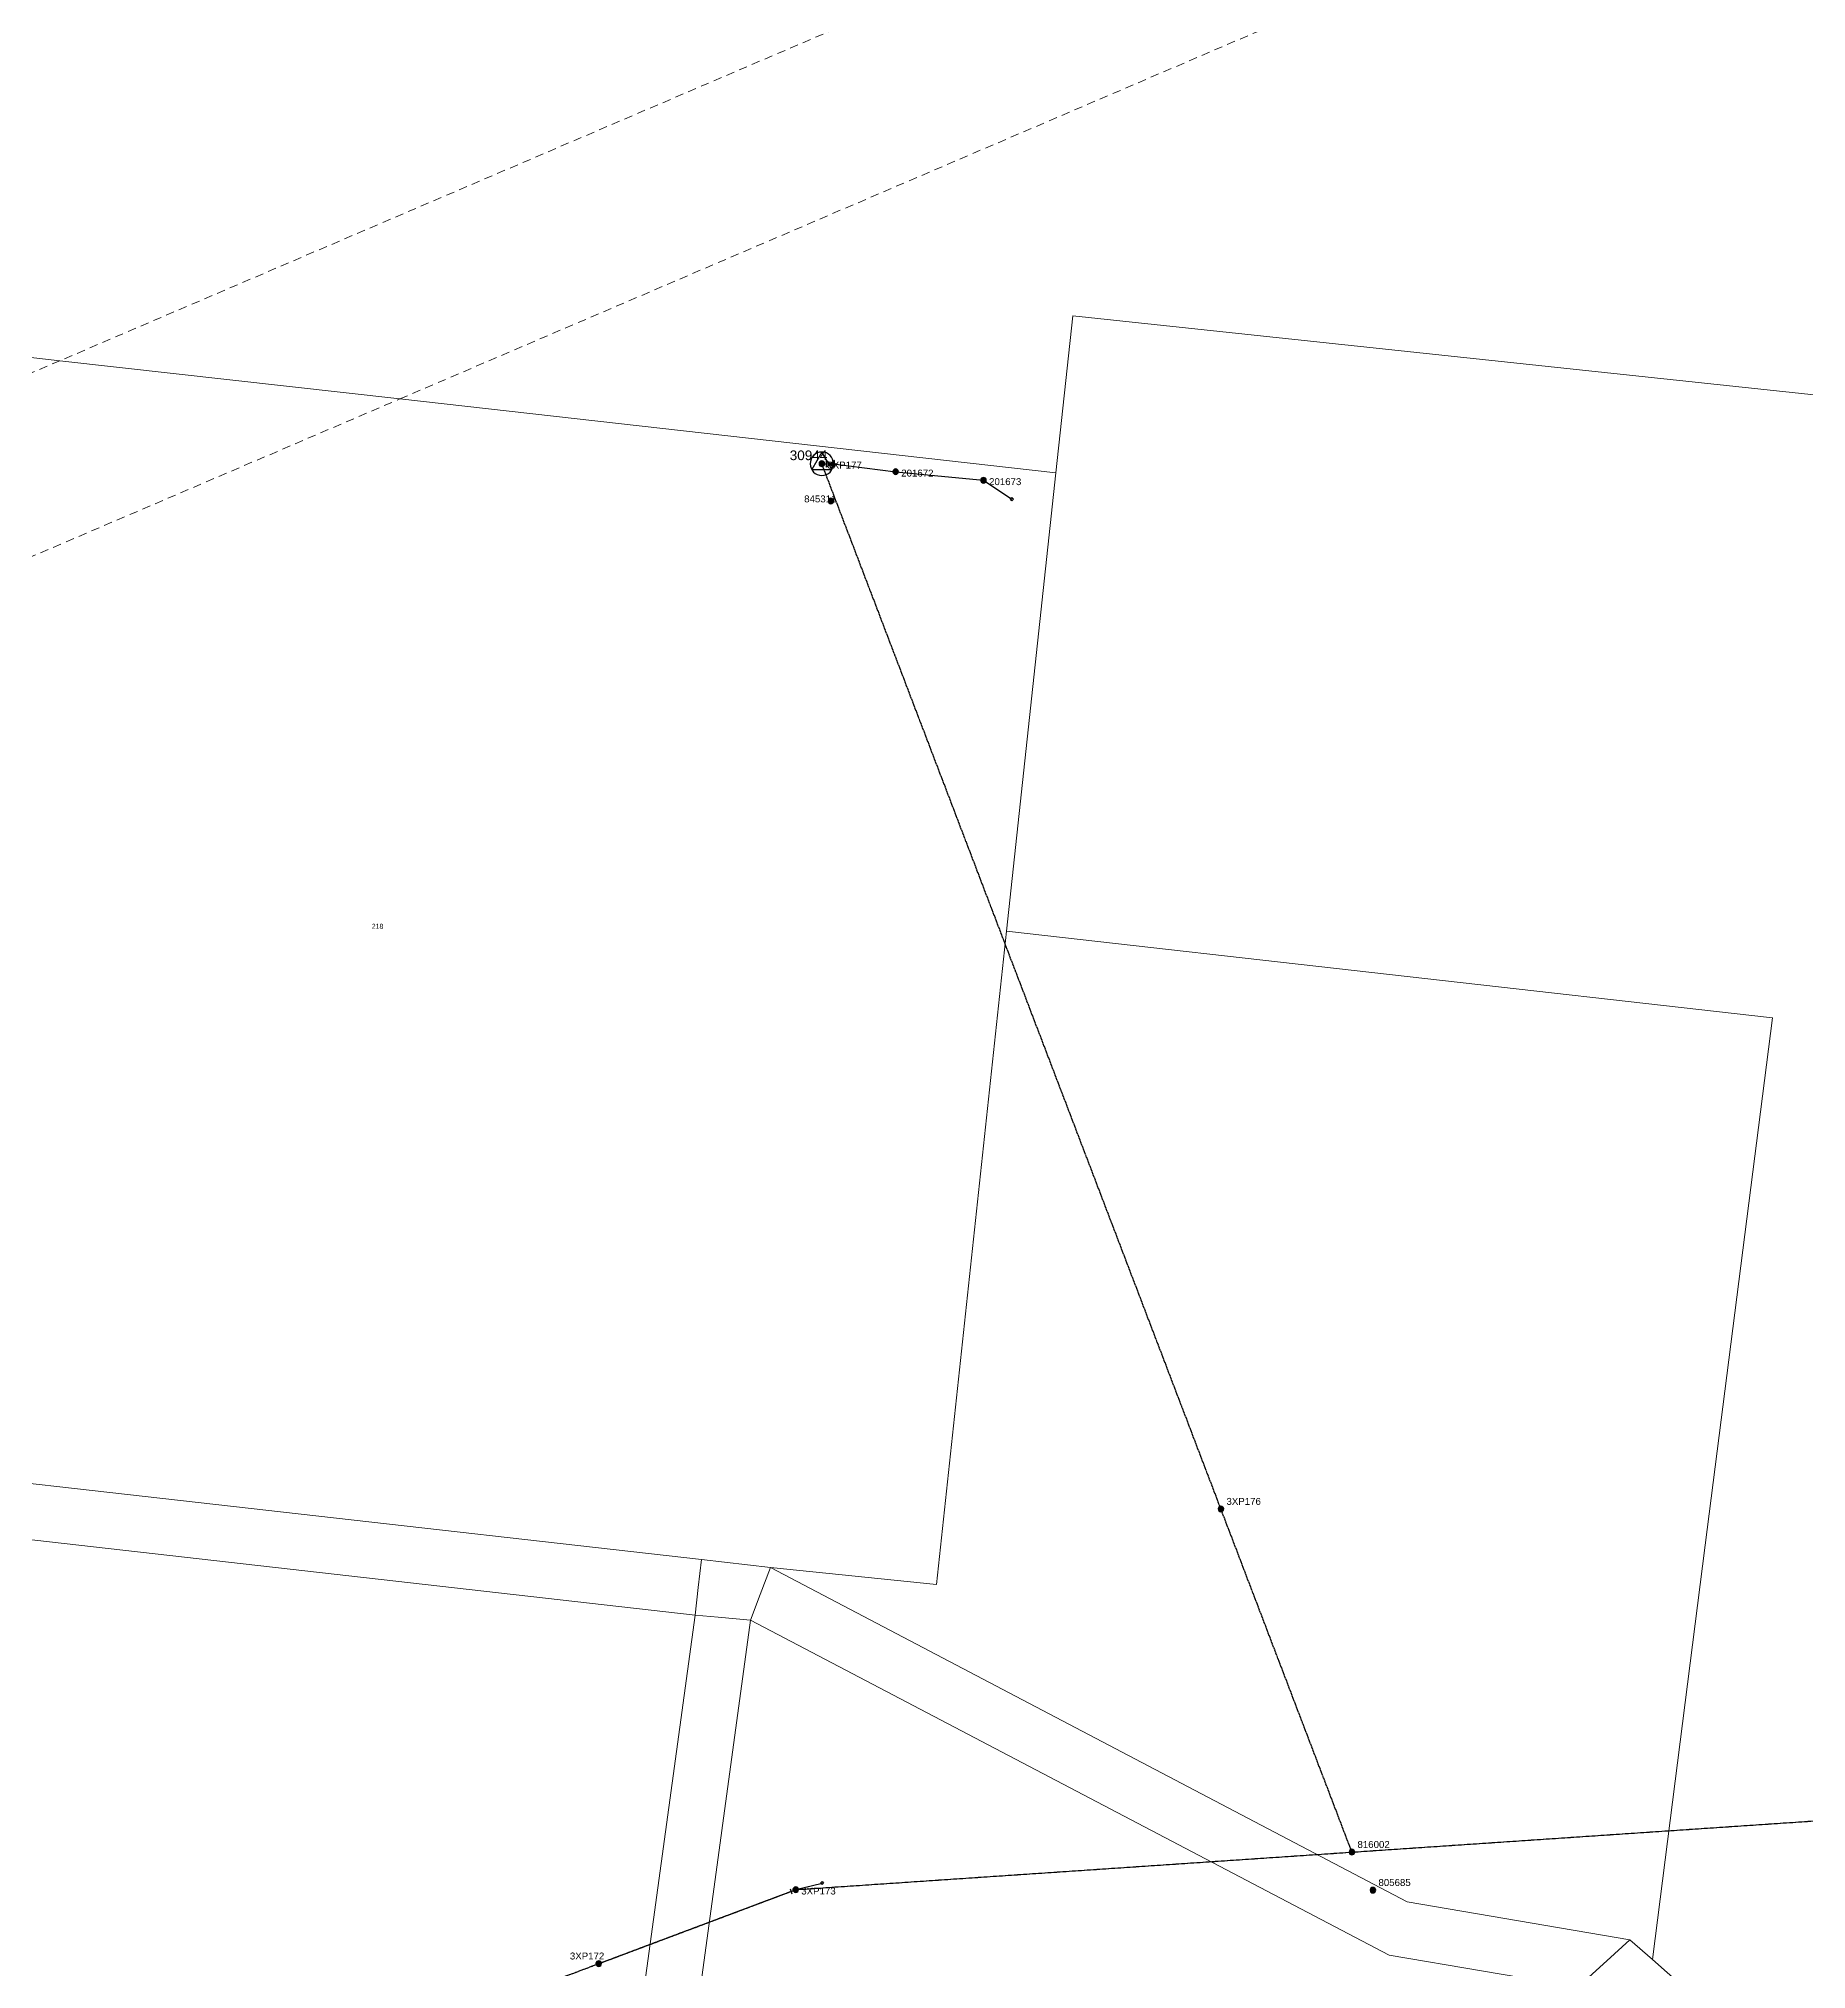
# Model space of a CAD drawing. Header units: metres. Extents: x 253555 to 263174, y 6188199 to 6193202.
# Drawn here: x 259509 to 260147, y 6189704 to 6190401 of the extents above; entities that cross this region are included whole.
import ezdxf
from ezdxf.enums import TextEntityAlignment as Align

# ---------------------------------------------------------------- set-up
doc = ezdxf.new("R2010")
doc.units = ezdxf.units.M
doc.linetypes.add('Cable Exist OH', pattern=[1, 1, 0])
doc.linetypes.add('Dash', pattern=[5, 3, -2])
doc.layers.get('0').update_dxf_attribs({"color": 6})
for name, color, linetype, lineweight in [('Cadastre Easements_SP_EXT', 9, 'Continuous', 5), ('Cadastre Land Parcels_SP_EXT', 9, 'Continuous', 5), ('Cadastre Roads_SP_EXT', 9, 'Continuous', 5)]:
    doc.layers.add(name, color=color, linetype=linetype, lineweight=lineweight)
for name, color, linetype in [('Equip_LV_EXT', 7, 'Continuous'), ('Mains_HV_EXT', 7, 'Continuous'), ('Mains_LV_EXT', 7, 'Continuous'), ('Services_SP_EXT', 7, 'Continuous'), ('Sub_SP_TR_HV_LV_EXT', 7, 'Continuous'), ('SupportsOH_SP_TR_HV_LV_SL_EXT', 7, 'Continuous')]:
    doc.layers.add(name, color=color, linetype=linetype)
doc.styles.add('POLE_LABEL', font='arial.ttf')
doc.styles.get("Standard").update_dxf_attribs({"font": 'arial.ttf'})

# ---------------------------------------------------------------- blocks, each defined once
blk = doc.blocks.new('SUB_POLE_EXT')
blk.add_wipeout([(0, 4.22), (0.42, 4.2), (0.83, 4.14), (1.21, 4.05), (1.62, 3.9), (1.99, 3.72), (2.35, 3.51), (2.68, 3.26), (2.99, 2.99), (3.28, 2.66), (3.52, 2.34), (3.76, 1.92), (3.9, 1.62), (4.04, 1.23), (4.18, 0.63), (4.22, 0), (4.18, -0.61), (4.06, -1.15), (3.9, -1.62), (3.58, -2.24), (3.22, -2.73), (2.97, -3.01), (2.68, -3.26), (2.36, -3.5), (2, -3.72), (1.64, -3.89), (1.25, -4.03), (0.82, -4.14), (0.42, -4.2), (0, -4.22), (-0.41, -4.2), (-0.8, -4.15), (-1.21, -4.05), (-1.62, -3.9), (-1.99, -3.73), (-2.35, -3.51), (-2.68, -3.26), (-2.96, -3.02), (-3.23, -2.72), (-3.51, -2.35), (-3.71, -2.01), (-3.91, -1.6), (-4.05, -1.21), (-4.16, -0.76), (-4.22, -0.14), (-4.21, 0.39), (-4.14, 0.83), (-4.03, 1.27), (-3.9, 1.63), (-3.71, 2.02), (-3.5, 2.37), (-3.28, 2.67), (-2.99, 2.99), (-2.68, 3.27), (-2.33, 3.52), (-1.98, 3.73), (-1.63, 3.9), (-1.2, 4.05), (-0.78, 4.15), (-0.4, 4.21)])
blk.add_line((2.16, 0.48), (2.16, 0.48, 0))
blk.add_lwpolyline([(-4.22, 0, 1), (4.22, 0, 1)], format="xyb", close=True)
blk.add_lwpolyline([(2.14, 0.52), (0, 4.22), (-3.66, -2.11), (3.66, -2.11)], close=True)
for tag, height, flags, p in [('STREET_CODE', 0.2, 9, (1.5, 0)), ('ASSET_NUM', 3.5, 8, (2, 2)), ('CONSTRUCTED_VOLTAGE', 0.2, 9, (1.5, -0.2)), ('OPERATING_VOLTAGE', 0.2, 9, (1.5, -0.6)), ('OPERATED_BY', 0.2, 9, (1.5, -0.8)), ('ORIENTATION', 0.2, 9, (1.5, -1.2)), ('OWNED_BY', 0.2, 9, (1.5, -1.4)), ('SECONDARY_VOLTAGE', 0.2, 9, (1.5, -1.6)), ('STATE', 0.2, 9, (1.5, -1.8)), ('SUBSTATION_TYPE', 0.2, 9, (1.5, -2)), ('STREETNAME', 0.2, 9, (1.5, -2.8)), ('SUBURB', 0.2, 9, (1.5, -3)), ('Z', 0.2, 1, (1.5, -3.4)), ('NO_PHASES', 0.2, 9, (1.5, -0.4)), ('MAINTAINED_BY', 0.2, 9, (1.5, -1)), ('USAGE', 0.2, 9, (1.5, -2.2)), ('LEGEND', 0.2, 9, (1.5, -2.4)), ('LOCATION', 0.2, 9, (1.5, -2.6)), ('NOTES', 0.2, 9, (1.5, -3.2))]:
    blk.add_attdef(tag, text='', height=height, dxfattribs=dict(flags=flags)).set_placement(p, align=Align.MIDDLE_LEFT)
blk = doc.blocks.new('LV_OH_LINKS_DISTFUSE_EXT')
for p, q in [((0, 0), (0.96, 0)), ((3.84, 0), (4.8, 0))]:
    blk.add_line(p, q)
blk.add_lwpolyline([(3.84, -1.2), (3.84, 1.2), (0.96, -1.2), (0.96, 1.2)], close=True)
at = {"flags": 9}
for tag, p in [('ACTUAL_STATUS', (0, 0)), ('CONSTRUCTED_VOLTAGE', (0, -0.2)), ('OPERATING_VOLTAGE', (0, -0.6)), ('ORIENTATION', (0, -0.8)), ('OWNED_BY', (0, -1)), ('STATE', (0, -1.2)), ('SWITCH_TYPE', (0, -1.4)), ('NO_PHASES', (0, -0.4)), ('USAGE', (0, -1.6)), ('NOTES', (0, -1.8))]:
    blk.add_attdef(tag, text='', height=0.2, dxfattribs=at).set_placement(p, align=Align.MIDDLE_LEFT)
at = {"flags": 1}
blk.add_attdef('Z', (0, 0), '', height=0.2, dxfattribs=at)
blk = doc.blocks.new('CCP_EXT')
blk.add_wipeout([(0, 0.57), (0.57, 0), (0, -0.57), (-0.57, 0)])
blk.add_lwpolyline([(-0.57, 0), (0, 0.57), (0.57, 0), (0, -0.57), (-0.57, 0)])
at = {"flags": 1}
blk.add_attdef('Z', (0, 0), '', height=0.2, dxfattribs=at)
at = {"flags": 9}
for tag, p in [('CCP_TYPE', (0, 0)), ('CONSTRUCTED_VOLTAGE', (0, -0.2)), ('OPERATING_VOLTAGE', (0, -0.6)), ('ORIENTATION', (0, -0.8)), ('OWNED_BY', (0, -1)), ('STATE', (0, -1.8)), ('NO_PHASES', (0, -0.4)), ('USAGE', (0, -1.2)), ('LEGEND', (0, -1.4)), ('LIFE_SUPPORT', (0, -1.6)), ('NOTES', (0, -2))]:
    blk.add_attdef(tag, text='', height=0.2, dxfattribs=at).set_placement(p, align=Align.MIDDLE_LEFT)
blk = doc.blocks.new('POLE_EXT')
blk.add_hatch(color=256).paths.add_polyline_path([(-1, 0, 1), (1, 0, 1)])
blk.add_lwpolyline([(-1, 0, 1), (1, 0, 1)], format="xyb", close=True)
for tag, height, flags, p in [('pNumber', 2.5, 8, (-17.84, 2.07)), ('OWNED_BY', 0.2, 9, (1.35, -0.4)), ('SPECIAL_USE', 0.2, 9, (1.35, -0.8)), ('STATE', 0.2, 9, (1.35, -1)), ('cLV', 0.2, 9, (1.35, -1.4)), ('hDepth', 0.2, 9, (1.35, -1.6)), ('hDia', 0.2, 9, (1.35, -1.8)), ('cHV', 0.2, 9, (1.35, -2)), ('cLinedev', 0.2, 9, (1.35, -3.4)), ('pExisting', 0.2, 9, (1.35, -3.8)), ('pFooting', 0.2, 9, (1.35, -4.4)), ('pNew', 0.2, 9, (1.35, -4.6)), ('pRelocate', 0.2, 9, (1.35, -5)), ('pRemove', 0.2, 9, (1.35, -5.2)), ('pReplace', 0.2, 9, (1.35, -5.4)), ('pStay', 0.2, 9, (1.35, -5.6)), ('pType', 0.2, 9, (1.35, -5.8)), ('cspan', 0.2, 9, (1.35, -6)), ('STREETNAME', 0.2, 9, (1.35, -6.2)), ('SUBURB', 0.2, 9, (1.35, -6.4)), ('OPERATED_BY', 0.2, 9, (1.36, -7.01)), ('PARENT', 0.2, 9, (1.35, -0.6)), ('USAGE', 0.2, 9, (1.35, -1.2)), ('LBRACKET', 0.2, 9, (1.35, -2.2)), ('LExisting', 0.2, 9, (1.35, -2.4)), ('LANTNUMBER', 0.2, 9, (1.35, -2.6)), ('LOther', 0.2, 9, (1.35, -2.8)), ('LRemove', 0.2, 9, (1.35, -3)), ('LEGEND', 0.2, 9, (1.35, -3.2)), ('LOCATION', 0.2, 9, (1.35, -3.6)), ('PFNUMBER', 0.2, 9, (1.35, -4)), ('NEWPFNUMBER', 0.2, 9, (1.35, -4.2)), ('NOTES', 0.2, 9, (1.35, -6.6)), ('MAINTAINED_BY', 0.2, 9, (1.36, -6.81))]:
    blk.add_attdef(tag, text='', height=height, dxfattribs=dict(flags=flags)).set_placement(p, align=Align.MIDDLE_LEFT)
at = {"style": 'POLE_LABEL'}
for tag, height, flags, p in [('STRUCTURE_PLANT_NUMBER', 0.2, 9, (1.35, 0.03)), ('ASSET_NUM', 2.5, 8, (2, 2)), ('STREET_CODE', 0.2, 9, (1.35, -0.2))]:
    blk.add_attdef(tag, text='', height=height, dxfattribs=dict(at, flags=flags)).set_placement(p, align=Align.MIDDLE_LEFT)
at = {"flags": 1}
blk.add_attdef('Z', (1.35, -7.33), '', height=0.2, dxfattribs=at)
blk = doc.blocks.new('End Shackle_EXT')
blk.add_wipeout([(0, 0.25), (1.81, 0.25), (1.82, -0.25), (0, -0.25)])
blk.add_line((1.81, -1), (1.81, 1))
at = {"flags": 1}
blk.add_attdef('Z', (0, 0), '', height=0.2, dxfattribs=at)
at = {"flags": 9}
for tag, p in [('CONNECTOR_TYPE', (0, 0)), ('CONSTRUCTED_VOLTAGE', (0, -0.2)), ('OPERATING_VOLTAGE', (0, -0.6)), ('ORIENTATION', (0, -0.8)), ('OWNED_BY', (0, -1)), ('STATE', (0, -1.2)), ('NO_PHASES', (0, -0.4)), ('USAGE', (0, -1.4)), ('NOTES', (0, -1.6))]:
    blk.add_attdef(tag, text='', height=0.2, dxfattribs=at).set_placement(p, align=Align.MIDDLE_LEFT)
blk = doc.blocks.new('CONNECTOR_NODE_EXT')
h = blk.add_hatch(color=256)
edge = h.paths.add_edge_path()
edge.add_arc((0, 0), 0.5, 0, 360)
blk.add_circle((0, 0), 0.5)
at = {"flags": 1}
blk.add_attdef('Z', (0, 0), '', height=0.2, dxfattribs=at)
at = {"flags": 9}
for tag, p in [('CONNECTOR_TYPE', (0, 0)), ('CONSTRUCTED_VOLTAGE', (0, -0.2)), ('OPERATING_VOLTAGE', (0, -0.6)), ('ORIENTATION', (0, -0.8)), ('SUBTYPE', (0, -1)), ('NO_PHASES', (0, -0.4)), ('USAGE', (0, -1.2)), ('NOTES', (0, -1.4))]:
    blk.add_attdef(tag, text='', height=0.2, dxfattribs=at).set_placement(p, align=Align.MIDDLE_LEFT)

msp = doc.modelspace()

# ---------------------------------------------------------------- linework, layer by layer
at = {"layer": 'Cadastre Easements_SP_EXT', "linetype": 'Dash'}
msp.add_lwpolyline([(259939.44, 6190465.3), (259516.73, 6190284.45), (259481.95, 6190269.56)], dxfattribs=at)
at = {"layer": 'Cadastre Land Parcels_SP_EXT', "linetype": 'Continuous'}
for points in [[(260523.1, 6189787.57), (260422.69, 6189812.35), (260347.56, 6189836.2), (260381.46, 6189952.36), (260372.64, 6189953.85), (260407.82, 6190244.67), (260390.61, 6190246.51), (259882.41, 6190300.66), (259876.32, 6190244), (259858.51, 6190078.59), (260135.05, 6190047.31), (260110.79, 6189856.99), (260091.73, 6189707.42), (260097, 6189702.79), (260217.81, 6189597.39), (260358.36, 6189474.75), (260457.93, 6189312.59), (260523.1, 6189787.57)], [(260110.79, 6189856.99), (260135.05, 6190047.31), (259858.51, 6190078.59), (259833.22, 6189842.73), (259773.25, 6189848.95), (260003.15, 6189728.23), (260083.55, 6189714.54), (260091.73, 6189707.42), (260110.79, 6189856.99)], [(259998.73, 6189493.12), (260041.4, 6189522.09), (260064.76, 6189697.4), (259996.66, 6189708.97), (259766.11, 6189829.9), (259724.63, 6189526.24), (259913.18, 6189499.69), (259971.49, 6189489.87), (259998.73, 6189493.12)]]:
    msp.add_lwpolyline(points, close=True, dxfattribs=at)
msp.add_lwpolyline([(259499.09, 6189125.81), (259546.18, 6189119.14), (259645.17, 6189105.05), (259697.4, 6189223.28), (259734.26, 6189277.96), (259735.91, 6189406.43), (259704.15, 6189525.04), (259746.1, 6189831.71), (259746.1, 6189831.71), (259431.3, 6189867.43)], dxfattribs=at)
at = {"layer": 'Cadastre Roads_SP_EXT', "linetype": 'Continuous'}
for points in [[(259748.34, 6189851.75), (259433.62, 6189887.42), (259433.12, 6189887.48), (259432.21, 6189877.49), (259431.3, 6189867.43), (259746.1, 6189831.71), (259747.22, 6189841.69), (259748.34, 6189851.75)], [(259766.11, 6189829.9), (259754.37, 6189830.96), (259746.1, 6189831.71), (259704.15, 6189525.04), (259735.91, 6189406.43), (259734.26, 6189277.96), (259697.4, 6189223.28), (259645.17, 6189105.05), (259645.17, 6189104.94), (259657.34, 6189103.43), (259665.93, 6189102.36), (259715.04, 6189213.52), (259754.29, 6189271.7), (259756.09, 6189408.95), (259724.63, 6189526.24), (259766.11, 6189829.9)]]:
    msp.add_lwpolyline(points, close=True, dxfattribs=at)
at = {"layer": 'Mains_HV_EXT', "linetype": 'Cable Exist OH'}
msp.add_lwpolyline([(259983.22, 6189746.19), (260433.54, 6189776.58)], dxfattribs=at)

# ---------------------------------------------------------------- block references
at = {"layer": 'Sub_SP_TR_HV_LV_EXT'}
ref = msp.add_blockref('SUB_POLE_EXT', (259791.82, 6190247.27), dxfattribs=at)
ref.add_attrib('ASSET_NUM', '30944', dxfattribs={"layer": '0', "height": 3.5}).set_placement((259793.82, 6190247.52), align=Align.BOTTOM_RIGHT)
at = {"layer": 'SupportsOH_SP_TR_HV_LV_SL_EXT'}
ref = msp.add_blockref('POLE_EXT', (259818.5, 6190244.4), dxfattribs=at)
ref.add_attrib('ASSET_NUM', '201672', dxfattribs={"layer": '0', "height": 2.5, "style": 'POLE_LABEL'}).set_placement((259820.5, 6190245.15), align=Align.TOP_LEFT)
ref = msp.add_blockref('POLE_EXT', (259850.21, 6190241.31), dxfattribs=at)
ref.add_attrib('ASSET_NUM', '201673', dxfattribs={"layer": '0', "height": 2.5, "style": 'POLE_LABEL'}).set_placement((259852.21, 6190242.06), align=Align.TOP_LEFT)
ref = msp.add_blockref('POLE_EXT', (259795.1, 6190233.82), dxfattribs=at)
ref.add_attrib('ASSET_NUM', '845311', dxfattribs={"layer": '0', "height": 2.5, "style": 'POLE_LABEL'}).set_placement((259797.1, 6190234.57), align=Align.MIDDLE_RIGHT)
ref = msp.add_blockref('POLE_EXT', (259935.92, 6189870.02), dxfattribs=at)
ref.add_attrib('ASSET_NUM', '3XP176', dxfattribs={"layer": '0', "height": 2.5, "style": 'POLE_LABEL'}).set_placement((259937.92, 6189870.77), align=Align.BOTTOM_LEFT)
ref = msp.add_blockref('POLE_EXT', (259983.22, 6189746.19), dxfattribs=at)
ref.add_attrib('ASSET_NUM', '816002', dxfattribs={"layer": '0', "height": 2.5, "style": 'POLE_LABEL'}).set_placement((259985.22, 6189746.94), align=Align.BOTTOM_LEFT)
ref = msp.add_blockref('POLE_EXT', (259990.8, 6189732.46), dxfattribs=at)
ref.add_attrib('ASSET_NUM', '805685', dxfattribs={"layer": '0', "height": 2.5, "style": 'POLE_LABEL'}).set_placement((259992.8, 6189733.21), align=Align.BOTTOM_LEFT)
ref = msp.add_blockref('POLE_EXT', (259711.29, 6189705.94), dxfattribs=at)
ref.add_attrib('ASSET_NUM', '3XP172', dxfattribs={"layer": '0', "height": 2.5, "style": 'POLE_LABEL'}).set_placement((259713.29, 6189706.69), align=Align.BOTTOM_RIGHT)

# ---------------------------------------------------------------- texts
at = {"layer": 'Cadastre Land Parcels_SP_EXT'}
msp.add_text('218', height=1.8, dxfattribs=at).set_placement((259629.32, 6190079.42))

# ---------------------------------------------------------------- next in the draw order: linework, layer by layer
at = {"layer": 'Cadastre Land Parcels_SP_EXT', "linetype": 'Continuous'}
msp.add_lwpolyline([(259858.51, 6190078.59), (259876.32, 6190244), (259639.46, 6190270.64), (259516.73, 6190284.45), (259484.32, 6190288.08), (259481.95, 6190269.56), (259472.98, 6190199.39), (259433.12, 6189887.48), (259433.62, 6189887.42), (259748.34, 6189851.75), (259773.25, 6189848.95), (259833.22, 6189842.73), (259858.51, 6190078.59)], close=True, dxfattribs=at)
at = {"layer": 'Mains_LV_EXT', "linetype": 'Cable Exist OH'}
msp.add_lwpolyline([(259791.82, 6190247.27), (259796.01, 6190247.17)], dxfattribs=at)

# ---------------------------------------------------------------- next in the draw order: block references
at = {"layer": 'Equip_LV_EXT'}
for name, p in [('LV_OH_LINKS_DISTFUSE_EXT', (259792.53, 6190247.25)), ('CONNECTOR_NODE_EXT', (259796.01, 6190247.17))]:
    msp.add_blockref(name, p, dxfattribs=at)
at = {"layer": 'Services_SP_EXT'}
msp.add_blockref('CCP_EXT', (259791.92, 6189735.02), dxfattribs=at)
at = {"layer": 'SupportsOH_SP_TR_HV_LV_SL_EXT'}
ref = msp.add_blockref('POLE_EXT', (259791.82, 6190247.27), dxfattribs=at)
ref.add_attrib('ASSET_NUM', '3XP177', dxfattribs={"layer": '0', "height": 2.5, "style": 'POLE_LABEL'}).set_placement((259793.82, 6190248.02), align=Align.TOP_LEFT)

# ---------------------------------------------------------------- next in the draw order: linework, layer by layer
at = {"layer": 'Cadastre Roads_SP_EXT', "linetype": 'Continuous'}
msp.add_lwpolyline([(260083.55, 6189714.54), (260003.15, 6189728.23), (259773.25, 6189848.95), (259769.57, 6189839.13), (259766.11, 6189829.9), (259996.66, 6189708.97), (260064.76, 6189697.4), (260075.2, 6189706.93), (260083.55, 6189714.54)], close=True, dxfattribs=at)
at = {"layer": 'Services_SP_EXT'}
msp.add_lwpolyline([(259782.41, 6189732.64), (259791.92, 6189735.02)], dxfattribs=at)

# ---------------------------------------------------------------- next in the draw order: block references
at = {"layer": 'Services_SP_EXT', "rotation": 2.034818683850317}
msp.add_blockref('CCP_EXT', (259860.46, 6190234.48), dxfattribs=at)

# ---------------------------------------------------------------- next in the draw order: linework, layer by layer
at = {"layer": 'Cadastre Easements_SP_EXT', "linetype": 'Dash'}
msp.add_lwpolyline([(259472.98, 6190199.39), (259639.46, 6190270.64), (259639.46, 6190270.64), (259965.52, 6190410.25)], dxfattribs=at)
at = {"layer": 'Mains_HV_EXT', "linetype": 'Cable Exist OH'}
msp.add_lwpolyline([(259983.22, 6189746.19), (259791.82, 6190247.27)], dxfattribs=at)
at = {"layer": 'Services_SP_EXT'}
msp.add_lwpolyline([(259795.95, 6190247.25), (259818.5, 6190244.4), (259850.21, 6190241.31), (259860.46, 6190234.48)], dxfattribs=at)

# ---------------------------------------------------------------- next in the draw order: block references
at = {"layer": 'Mains_LV_EXT', "rotation": 199.3873795207463}
msp.add_blockref('End Shackle_EXT', (259782.41, 6189732.64), dxfattribs=at)

# ---------------------------------------------------------------- next in the draw order: linework, layer by layer
at = {"layer": 'Mains_HV_EXT', "linetype": 'Cable Exist OH'}
msp.add_lwpolyline([(259625.7, 6189673.79), (259782.41, 6189732.64), (259983.22, 6189746.19)], dxfattribs=at)
at = {"layer": 'Mains_LV_EXT', "linetype": 'Cable Exist OH'}
msp.add_lwpolyline([(259625.7, 6189673.79), (259711.29, 6189705.94), (259782.41, 6189732.64)], dxfattribs=at)

# ---------------------------------------------------------------- next in the draw order: block references
at = {"layer": 'SupportsOH_SP_TR_HV_LV_SL_EXT'}
ref = msp.add_blockref('POLE_EXT', (259782.41, 6189732.64), dxfattribs=at)
ref.add_attrib('ASSET_NUM', '3XP173', dxfattribs={"layer": '0', "height": 2.5, "style": 'POLE_LABEL'}).set_placement((259784.41, 6189733.39), align=Align.TOP_LEFT)

doc.saveas('drawing.dxf')
